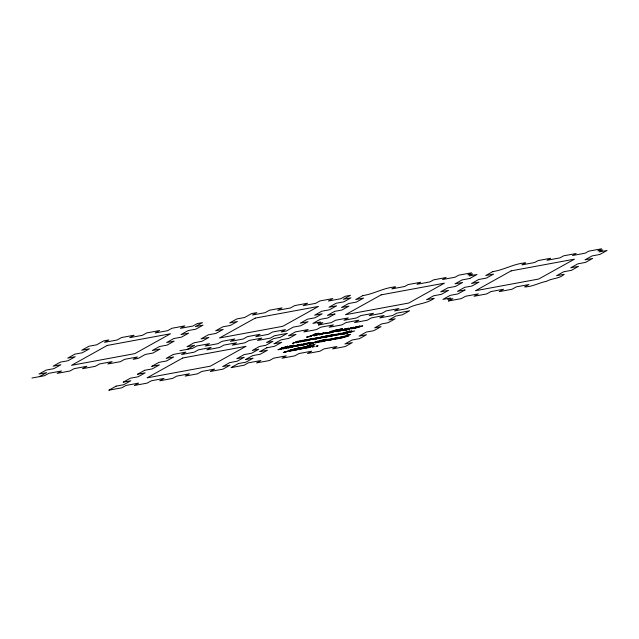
<?xml version="1.0" encoding="UTF-8"?>
<svg xmlns="http://www.w3.org/2000/svg" width="639" height="639" viewBox="0 0 639 639"><rect width="100%" height="100%" fill="white"/><g stroke="black" fill="none" stroke-linecap="round" stroke-linejoin="round"><path stroke-width="0.96" d="M278.133 349.701L279.163 349.613A6.893 1.022 -15.7 0 0 281.4 349.03L283.325 348.351M289.794 351.194L290.785 351.051A6.893 1.022 -15.7 0 0 293.021 350.468L294.946 349.797A4.321 0.639 -15.7 0 1 291.871 350.627L293.245 349.908A34.314 5.072 -15.7 0 1 295.913 348.926M315.474 342.8L316.505 342.712A6.893 1.022 -15.7 0 0 318.741 342.129L320.666 341.458M340.012 334.588L341.018 334.453M299.819 349.285L307.702 346.178M321.896 341.474L322.615 341.09M329.452 340.076L330.171 339.692M283.021 348.798L283.62 348.479A5.048 0.743 -15.7 0 1 284.107 348.287L284.363 348.191M317.759 341.234L314.947 342.448M352.041 331.194L349.613 332.288M298.245 344.844L297.67 345.116A13.946 2.061 -15.7 0 1 296.991 345.379L296.855 345.435M292.366 343.407L297.167 341.41M349.701 328.694L345.308 330.115M347.896 332.615L343.518 334.109L349.062 332.544A17.62 2.604 -15.7 0 0 354.389 331.01L354.174 330.97M309.004 342.935L306.017 343.974A7.652 1.134 -15.7 0 1 302.455 344.82L301.832 345.164L305.29 344.405M333.135 334.74L330.139 335.787A7.652 1.134 -15.7 0 1 326.569 336.633L325.954 336.977L329.412 336.226M302.135 344.141L301.56 344.413A10.631 1.574 -15.7 0 1 301.145 344.573L300.657 344.756M326.257 335.962L325.682 336.226A10.631 1.574 -15.7 0 1 325.259 336.394L325.035 336.473M331.961 332.064L330.051 332.727A6.893 1.022 -15.7 0 1 327.807 333.318L326.825 333.446M316.664 337.831L312.343 339.605M283.436 352.456L287.846 351.027A6.254 0.927 -15.7 0 1 288.341 350.667L292.031 349.525L289.227 350.787M309.164 344.117L313.565 342.688A6.254 0.927 -15.7 0 1 314.061 342.328L317.759 341.186M300.306 348.223L300.042 348.351A8.523 1.262 -15.7 0 1 299.1 348.71L297.63 349.261M346.338 335.387L346.458 335.307A4.569 0.671 -15.7 0 1 346.889 335.084M302.175 341.362L302.359 341.266A7.061 1.046 -15.7 0 1 303.245 340.914L304.531 340.435M296.328 349.781L296.616 349.645A4.928 0.727 -15.7 0 1 297.039 349.485L297.534 349.293M298.812 348.527L298.653 348.614A11.758 1.741 -15.7 0 1 297.502 349.062L297.215 349.174M339.325 333.766L339.301 333.774A7.94 1.174 -15.7 0 1 338.319 334.205M310.514 343.798L312.407 343.223A22.03 3.259 -15.7 0 1 313.158 343.023L313.158 343.023M346.642 329.804L348.535 329.229A22.03 3.259 -15.7 0 1 349.285 329.029L346.673 329.836M344.836 333.726L346.737 333.151A22.03 3.259 -15.7 0 1 347.488 332.951L344.9 333.75M39.482 376.635L46.647 372.649L39.019 374.055L46.12 370.101L53.836 368.679L60.913 364.741L53.101 366.179L60.33 362.153L68.022 360.731L75.234 356.722L67.726 358.104L74.827 354.15L82.351 352.76L89.42 348.822L81.72 350.244L88.869 346.266L96.609 344.836L103.686 340.899L108.806 339.948L104.54 342.328L117.129 340.004L121.53 337.544L134.102 335.227L129.733 337.656L142.433 335.315L146.73 332.919L159.558 330.555L155.189 332.983L167.634 330.683L172.003 328.254L184.831 325.882L180.39 328.358L192.834 326.058L197.267 323.59L202.475 322.631L195.358 326.593L202.994 325.179L195.83 329.173L188.13 330.595L180.997 334.572L188.641 333.159L181.508 337.128L173.8 338.55L166.691 342.512L174.223 341.122L167.035 345.124L159.446 346.522L152.33 350.491L160.062 349.062L152.913 353.047L145.285 354.453L138.184 358.407L133.176 359.334L137.409 356.977L124.597 359.342L120.412 361.666L107.863 363.982L112.097 361.626L99.548 363.942L95.235 366.347L82.551 368.687L86.848 366.299L74.164 368.639L69.859 371.035L57.175 373.376L61.48 370.979L48.86 373.312L44.554 375.708L31.95 378.024M109.069 390.062L116.114 386.132M123.271 382.154L130.324 378.232L138.016 376.802L145.165 372.825L137.673 374.206M137.601 374.222L144.646 370.3M151.802 366.323L158.855 362.393L166.547 360.963L173.696 356.985L166.204 358.367L173.225 354.461L185.877 352.121L181.596 354.509L194.144 352.193L198.441 349.805L211.142 347.456L206.876 349.829L219.568 347.488L223.834 345.108L236.574 342.76L232.276 345.148L244.945 342.808L249.234 340.419L261.838 338.095L257.557 340.475L270.209 338.135L274.49 335.755L287.326 333.382L280.178 337.368L273.692 338.566L266.559 342.536L272.941 341.354L265.864 345.3L259.482 346.474L252.381 350.428L258.755 349.253L251.574 353.255L244.066 354.637L236.813 358.679L244.218 357.305L237.165 361.235L229.76 362.601L222.668 366.546L230.04 365.188L222.891 369.166L210.311 371.491L214.608 369.094L201.764 371.467L197.539 373.823L185.222 376.099L189.376 373.783L176.676 376.131L172.554 378.424L159.75 380.788L163.991 378.432L151.427 380.748L147.186 383.112L134.334 385.485L138.575 383.12L126.035 385.437L121.785 387.801L108.822 390.197M187.451 349.309L194.615 345.324L186.987 346.729L194.088 342.776L201.812 341.354L208.881 337.416L201.069 338.854L208.298 334.828L215.99 333.406L223.203 329.389L215.694 330.778L222.795 326.825L230.32 325.435L237.388 321.497L229.689 322.919L236.837 318.941L244.577 317.511L251.654 313.565L256.774 312.623L252.509 314.995L265.097 312.671L269.506 310.219L282.071 307.902L277.709 310.33L290.402 307.982L294.699 305.594L307.527 303.221L303.158 305.658L315.602 303.357L319.971 300.929L332.799 298.557L328.358 301.033L340.803 298.732L345.236 296.264L350.444 295.298L343.327 299.268L350.963 297.854L343.798 301.848L336.098 303.269L328.965 307.239L336.609 305.825L329.476 309.803L321.768 311.225L314.66 315.187L322.192 313.797L315.003 317.799L307.415 319.196L300.298 323.158L308.038 321.729L300.881 325.714L293.253 327.128L286.152 331.082L281.144 332L285.377 329.644L272.565 332.008L268.38 334.341L255.832 336.657L260.065 334.301L247.517 336.617L243.203 339.021L230.519 341.362L234.817 338.966L222.132 341.314L217.835 343.702L205.143 346.05L209.448 343.654L196.828 345.987L192.523 348.383L179.918 350.699M231.342 367.473L238.395 363.551M245.552 359.573L252.597 355.643L260.297 354.222L267.437 350.236L259.945 351.626M259.873 351.642L266.926 347.72M274.083 343.734L281.128 339.812L288.828 338.382L295.969 334.405L288.477 335.787L295.498 331.881L308.158 329.54L303.876 331.929L316.425 329.612L320.714 327.216L333.422 324.876L329.157 327.248L341.841 324.908L346.106 322.527L358.846 320.179L354.557 322.567L367.217 320.227L371.507 317.839L384.111 315.506L379.838 317.895L392.49 315.554L396.763 313.174L409.599 310.802L402.45 314.787L395.972 315.978L388.839 319.955L395.214 318.773L388.137 322.719L381.763 323.893L374.662 327.847L381.028 326.673L373.847 330.667L366.339 332.056L359.086 336.09L366.498 334.724L359.445 338.654L352.033 340.02L344.948 343.966L352.313 342.608L345.172 346.586L332.584 348.91L336.881 346.514L324.045 348.886L319.819 351.242L307.503 353.511L311.656 351.202L298.956 353.551L294.827 355.843L282.023 358.207L286.272 355.843L273.708 358.167L269.458 360.532L256.606 362.904L260.848 360.54L248.307 362.856L244.066 365.22L231.094 367.617M362.848 295.585L355.731 299.539L363.551 298.093L356.37 302.095L348.606 303.525L341.482 307.495L348.982 306.113L341.945 310.027L334.612 311.385L327.408 315.394L335.004 313.989M334.844 314.037L327.791 317.966L320.139 319.38L312.918 323.398L320.514 322L317.703 323.566L322.823 322.615L318.526 325.011M407.171 308.629C415.566 303.485 426.093 304.276 434.193 298.301L426.564 299.707L433.617 295.777L441.357 294.347L448.498 290.378L440.694 291.815L447.835 287.846L455.487 286.432L462.628 282.454L454.968 283.868L462.061 279.922L469.801 278.492M469.833 278.476L477.014 274.482L469.194 275.928L472.732 273.955L467.868 274.85L471.526 272.821L458.698 275.185L455.064 277.206L442.547 279.523L446.11 277.534L433.593 279.85L429.895 281.911L417.019 284.283L420.646 282.262L408.129 284.579L404.631 286.52L391.875 288.876L395.445 286.895C383.863 287.638 374.254 293.868 363.016 295.561M492.877 271.567L485.768 275.529L493.588 274.083L486.407 278.077L478.643 279.515L471.518 283.476L479.01 282.095L471.981 286.016L464.641 287.366L457.444 291.376L465.04 289.97M464.88 290.018L457.828 293.948L450.168 295.362L442.947 299.387L450.551 297.982L447.731 299.547L452.859 298.605L448.554 301.001M350.204 328.334L353.886 327.2L351.41 328.366M348.407 332.256L352.089 331.122M313.086 343.055L311.465 343.638M311.984 338.574L313.917 338.335A2.923 0.431 -15.7 0 0 315.187 338.255L315.434 338.207A6.078 0.895 -15.7 0 0 317.056 337.799L316.848 337.975A4.273 0.631 -15.7 0 1 313.118 338.79M327.751 339.397L329.692 339.125A2.923 0.431 -15.7 0 0 330.954 339.069L331.202 339.021A6.078 0.895 -15.7 0 0 332.823 338.622L332.615 338.79A4.273 0.631 -15.7 0 1 328.885 339.613M335.307 337.999L337.224 337.791A2.923 0.431 -15.7 0 0 338.51 337.672L338.758 337.624A6.078 0.895 -15.7 0 0 340.387 337.224L340.172 337.4A4.273 0.631 -15.7 0 1 336.441 338.215M296.76 342.608L296.312 342.712M292.247 347.177L291.879 347.265M316.361 338.989L315.618 339.021A5.511 0.815 -15.7 0 1 315.882 338.926L316.68 338.622M305.418 340.555L304.683 341.026L305.754 340.978A4.928 0.727 -15.7 0 0 308.014 340.459L309.02 340.188A7.54 1.118 -15.7 0 0 313.206 338.766M321.185 341.37L320.451 341.841L321.521 341.793A4.928 0.727 -15.7 0 0 323.781 341.282L324.78 341.002A7.54 1.118 -15.7 0 0 328.973 339.589M328.742 339.98L328.007 340.443L329.077 340.403A4.928 0.727 -15.7 0 0 331.345 339.884L332.344 339.605A7.54 1.118 -15.7 0 0 336.537 338.191M308.525 347.656L308.549 347.76A2.963 0.439 -15.7 0 0 308.789 347.704L309.132 347.632M312.255 346.969L312.279 347.065A2.963 0.439 -15.7 0 0 312.511 347.017L312.727 346.977M307.359 343.359L306.033 343.574A5.503 0.815 -15.7 0 0 305.442 343.75A6.614 0.974 -15.7 0 0 303.166 344.525M309.116 347.424L310.139 347.129A3.554 0.527 -15.7 0 1 310.57 347.041L310.626 347.145A4.018 0.591 -15.7 0 1 310.203 347.312L309.204 347.616M312.854 346.729L313.869 346.442A3.554 0.527 -15.7 0 1 314.292 346.354L314.356 346.458A4.018 0.591 -15.7 0 1 313.925 346.626L312.926 346.929M298.325 341.282L298.461 341.13A6.166 0.911 -15.7 0 0 297.167 341.418M295.985 342.648L296.264 342.728M306.848 340.267L306.145 340.635L308.661 340.148A6.694 0.99 -15.7 0 0 311.664 339.085A3.602 0.535 -15.7 0 0 312.271 338.806L311.848 338.798A3.339 0.495 -15.7 0 0 311.512 338.846A4.513 0.663 -15.7 0 0 307 340.252M312.303 339.621L313.214 339.557M358.775 326.545L357.449 326.761A5.503 0.815 -15.7 0 0 356.858 326.936A6.614 0.974 -15.7 0 0 354.581 327.711M311.065 336.418L311.385 336.114A5.328 0.791 -15.7 0 0 311.177 336.154L309.899 336.402L317 333.742M319.524 333.782L318.422 333.901A3.179 0.471 -15.7 0 1 317.447 334.333L316.888 334.564M336.569 334.221L335.499 334.333A3.179 0.471 -15.7 0 1 334.493 334.772L334.021 334.972M316.537 346.058L317.591 345.755A3.554 0.527 -15.7 0 1 318.014 345.667L318.134 345.747A4.018 0.591 -15.7 0 1 317.655 345.939L317.655 345.939M321.928 333.806L324.173 332.743L316.792 334.868L318.733 334.093M307.367 345.955L306.688 346.314L307.639 346.194M311.936 345.108L311.257 345.467L312.207 345.348M338.335 334.205L337.919 334.373A17.74 2.62 -15.7 0 0 336.969 334.78L336.034 335.323L339.253 334.54A34.65 5.12 -15.7 0 0 343.662 333.127L344.469 332.863L341.314 333.766M315.011 335.587L315.131 335.531A7.045 1.038 -15.7 0 1 316.289 335.148L322.24 333.342A7.94 1.174 -15.7 0 1 321.273 333.766L320.874 333.933A17.74 2.62 -15.7 0 0 319.923 334.341L318.997 334.884L322.208 334.101A34.65 5.12 -15.7 0 0 326.617 332.687L327.424 332.424L324.269 333.326M332.048 336.026L332.176 335.978A7.045 1.038 -15.7 0 1 333.334 335.587L339.333 333.71M290.857 350.563L291.432 350.34A27.445 4.058 -15.7 0 1 293.868 349.437L294.795 349.102L294.02 349.245A4.297 0.639 -15.7 0 0 292.878 349.493A5.935 0.879 -15.7 0 1 294.124 349.086L299.276 347.704M336.346 334.309L335.946 334.469M341.09 333.973L341.673 333.742A27.445 4.058 -15.7 0 1 344.101 332.839L345.028 332.504L344.253 332.647A4.297 0.639 -15.7 0 0 343.111 332.895M293.748 343.095L294.723 342.752A31.766 4.697 -15.7 0 1 295.426 342.52L298.477 341.402M289.259 347.656L290.234 347.312A31.766 4.697 -15.7 0 1 290.937 347.081L295.825 345.579A6.789 1.006 -15.7 0 1 295.418 345.731L295.226 345.811M313.382 339.469L314.356 339.125A31.766 4.697 -15.7 0 1 315.059 338.894L322.368 336.625L321.721 336.961A13.946 2.061 -15.7 0 1 321.105 337.2L320.97 337.248M293.093 346.138L291.033 346.953L298.253 344.812M332.2 332.4L333.223 332.04A33.827 5 -15.7 0 1 333.973 331.793L339.493 330.107L338.071 330.762A11.71 1.733 -15.7 0 0 337.152 331.162L336.489 331.577L339.429 330.882A24.186 3.578 -15.7 0 0 344.629 329.245L344.333 329.229M335.603 334.612L333.838 335.307L341.218 333.183L338.974 334.245A6.382 0.943 -15.7 0 0 337.855 334.732L338.894 334.517A7.956 1.174 -15.7 0 0 339.716 334.269M296.895 341.849L295.514 342.392L297.942 341.577M316.808 334.596L313.973 335.874A3.642 0.535 -15.7 0 0 314.779 335.691M316.529 338.223L315.147 338.766L318.11 337.775M333.846 335.036L331.018 336.314A3.642 0.535 -15.7 0 0 331.825 336.13M317.16 342.001L316.577 342.232A3.091 0.455 -15.7 0 0 315.386 342.823M296.887 342.544L297.678 342.28A30.999 4.585 -15.7 0 1 298.373 342.057L304.452 340.18M292.398 347.105L293.189 346.841A30.999 4.585 -15.7 0 1 293.884 346.61L299.971 344.733M316.521 338.918L317.311 338.654A30.999 4.585 -15.7 0 1 317.998 338.43L324.085 336.553A4.377 0.647 -15.7 0 1 323.773 336.705L323.39 336.849M299.707 341.25L299.907 341.178A6.789 1.006 -15.7 0 0 300.282 341.026L298.565 341.49M301.344 340.875L301.472 340.827A13.946 2.061 -15.7 0 0 302.087 340.587L302.734 340.252L297.99 341.673M305.402 340.1L305.626 340.02A10.631 1.574 -15.7 0 0 306.049 339.852L306.64 339.541L303.733 340.236A19.873 2.939 -15.7 0 0 298.693 341.873M319.34 337.624L319.54 337.552A6.789 1.006 -15.7 0 0 319.915 337.4L318.198 337.863M297.518 342.073L298.916 341.546M293.029 346.634L294.435 346.106M317.104 338.462L318.549 337.919M317.575 345.963L316.513 346.274M344.677 336.306L347.592 335.211L346.402 335.427M350.292 334.437L343.742 336.897A13.291 1.965 -15.7 0 0 341.961 337.592L341.593 337.815L343.614 337.288A27.173 4.018 -15.7 0 0 348.734 335.723L348.982 335.755A25.296 3.738 -15.7 0 1 342.983 337.608L339.525 338.414L340.507 337.895A11.598 1.717 -15.7 0 1 341.945 337.336A13.611 2.013 -15.7 0 1 337.384 338.766L335.195 339.237M303.757 340.467L304.14 340.323A4.377 0.647 -15.7 0 0 304.476 340.196M337.416 330.451L342.416 328.574A8.283 1.222 -15.7 0 1 340.052 329.093L333.047 331.833M299.276 345.028L299.651 344.884A4.377 0.647 -15.7 0 0 299.987 344.756M300.042 344.988L298.748 345.475A7.061 1.046 -15.7 0 0 297.862 345.827L300.346 345.204M324.157 336.809L322.871 337.288A7.061 1.046 -15.7 0 0 321.984 337.64L328.765 335.755L319.819 338.319L320.594 337.903A10.967 1.621 -15.7 0 1 321.705 337.48L323.094 336.953M295.985 349.629L295.729 349.725A5.048 0.743 -15.7 0 0 295.242 349.916L294.659 350.22L298.397 349.429A29.682 4.385 -15.7 0 0 304.236 347.6L303.996 347.568A30.041 4.441 -15.7 0 1 298.709 349.213L296.36 349.813M312.271 345.332L304.404 348.423L307.886 347.672A30.712 4.537 -15.7 0 0 313.493 345.883L310.498 346.745M297.047 342.248L296.248 342.552A5.511 0.815 -15.7 0 0 295.985 342.648M284.435 348.159L285.889 347.616A11.758 1.741 -15.7 0 0 286.983 347.193L287.973 346.873A3.826 0.567 -15.7 0 1 288.572 346.745L288.485 346.881A8.523 1.262 -15.7 0 1 287.478 347.273L287.278 347.344M292.311 346.905L291.759 347.105A5.511 0.815 -15.7 0 0 291.496 347.209L291.775 347.289M296.065 349.605L296.887 349.293M298.677 341.873L300.338 341.25M303.469 340.579L302.063 341.106A10.967 1.621 -15.7 0 0 300.953 341.53L300.21 341.953L309.132 339.381L302.199 341.378M285.913 347.856L285.481 348.015A4.928 0.727 -15.7 0 0 284.994 348.207L287.079 347.768A30.041 4.441 -15.7 0 0 292.358 346.13L292.686 345.971A6.166 0.911 -15.7 0 1 293.94 345.691L294.092 345.691M286.008 347.816L287.175 347.384M295.849 345.811L294.188 346.426A19.873 2.939 -15.7 0 1 299.244 344.788L302.151 344.101M298.98 345.14L297.574 345.659A10.967 1.621 -15.7 0 0 296.464 346.09L295.721 346.514L301.312 344.9M319.963 337.632L318.31 338.247A19.873 2.939 -15.7 0 1 323.358 336.601L326.273 335.914M332.911 331.881L331.561 332.384A15.927 2.356 -15.7 0 0 331.234 332.504L330.714 332.735L332.024 332.496M334.924 331.361L337.296 330.491M335.068 331.306L341.41 329.548L340.851 329.892A9.098 1.342 -15.7 0 1 340.052 330.235L338.358 330.986L339.365 330.754A24.298 3.594 -15.7 0 0 343.486 329.492L343.766 329.412M301.664 344.916L304.651 343.942L301.009 345.124M305.929 347.584L308.949 346.729A30.712 4.537 -15.7 0 1 303.333 348.527L299.883 349.341M341.937 337.24L343.55 336.729M323.989 333.414L323.725 333.494A32.206 4.761 -15.7 0 1 323.046 333.71L322.671 333.83A7.956 1.174 -15.7 0 1 321.848 334.077L320.882 334.325M341.034 333.854L340.771 333.933A32.206 4.761 -15.7 0 1 340.084 334.149L339.716 334.269M340.859 337.584L337.12 338.654L337.664 338.351A7.396 1.094 -15.7 0 1 340.595 337.288L342.408 336.801M304.755 347.959L303.892 348.223A6.502 0.958 -15.7 0 1 303.006 348.487L301.959 348.614A6.134 0.911 -15.7 0 1 302.662 348.335L310.466 345.379A4.185 0.615 -15.7 0 1 307.239 346.003M309.324 347.113L308.461 347.384A6.502 0.958 -15.7 0 1 307.575 347.64L306.528 347.768A6.134 0.911 -15.7 0 1 307.231 347.488L315.035 344.533A4.185 0.615 -15.7 0 1 311.808 345.156M319.851 340.747L324.995 339.365M352.025 328.198L352.169 328.158A15.096 2.229 -15.7 0 0 354.27 327.567M350.228 332.12L350.372 332.08A15.096 2.229 -15.7 0 0 352.464 331.481M290.17 350.531L290.314 350.491A15.096 2.229 -15.7 0 0 292.414 349.892M315.594 342.272L316.041 342.153A15.096 2.229 -15.7 0 0 318.134 341.553M293.509 343.207L292.39 343.423M289.028 347.76L287.933 347.983L292.638 346.154A29.682 4.385 -15.7 0 1 286.783 347.999L283.085 348.854M311.249 343.806L309.204 344.181M316.688 337.807L316.8 337.783A6.166 0.911 -15.7 0 1 318.054 337.504L318.206 337.504M298.876 348.479L299.595 348.319A3.826 0.567 -15.7 0 1 300.194 348.191L300.314 348.191M316.385 346.298L316.233 346.33A2.963 0.439 -15.7 0 1 316.001 346.378L315.85 346.402M307.702 337.057L309.635 336.657A5.368 0.791 -15.7 0 1 311.097 336.402M307.535 337.096L306.464 337.176A4.241 0.623 -15.7 0 1 306.952 336.953L307.655 336.873A4.441 0.655 -15.7 0 0 307.958 336.817L315.53 334.045A6.749 0.998 -15.7 0 1 314.468 334.253L315.123 333.957A7.412 1.094 -15.7 0 0 315.954 333.782L317.815 333.382A9.385 1.39 -15.7 0 1 318.853 333.167L318.781 333.422A3.203 0.471 -15.7 0 0 318.142 333.51A8.123 1.198 -15.7 0 0 317.759 333.59L317.248 333.694M311.808 338.654L311.656 338.678A5.431 0.799 -15.7 0 0 305.514 340.539M327.575 339.469L327.424 339.501A5.431 0.799 -15.7 0 0 321.281 341.362M336.306 329.964L331.162 331.337A5.935 0.879 -15.7 0 0 329.916 331.745A4.297 0.639 -15.7 0 1 331.05 331.497L331.825 331.353L330.89 331.689A27.445 4.058 -15.7 0 0 328.454 332.592L327.887 332.823A3.091 0.455 -15.7 0 0 326.697 333.414M287.654 346.266L282.51 347.64A5.935 0.879 -15.7 0 0 281.264 348.047A4.297 0.639 -15.7 0 1 282.398 347.8L283.173 347.664L282.238 347.991A27.445 4.058 -15.7 0 0 279.802 348.894L279.235 349.126A3.091 0.455 -15.7 0 0 278.045 349.717M493.052 271.551C504.283 269.85 513.892 263.627 525.474 262.877L521.911 264.865L534.667 262.509L538.166 260.56L550.682 258.252L547.048 260.273L559.924 257.892L563.622 255.832L576.146 253.523L572.584 255.504L585.1 253.196L588.727 251.175L601.563 248.803L597.904 250.839L602.761 249.937L599.23 251.91L607.05 250.464L599.861 254.466L592.097 255.904L585.005 259.857L592.657 258.444L585.516 262.413L577.864 263.827L570.731 267.805L578.527 266.359L571.394 270.337L563.654 271.767L556.593 275.697L564.221 274.283C559.181 278.979 552.128 278.069 546.561 281.288C539.076 282.71 532.551 286.815 524.595 286.943L528.916 284.531L516.312 286.863L511.991 289.267L499.251 291.624L503.5 289.251L490.896 291.584L486.678 293.932L474.074 296.256L478.323 293.892L465.591 296.24L461.334 298.613L448.594 300.961M318.557 324.979L331.306 322.623L335.555 320.259L348.287 317.902L344.038 320.275L356.65 317.942L360.859 315.594L373.472 313.27L369.222 315.634L381.954 313.286L386.276 310.873L398.888 308.549L394.559 310.953L407.107 308.637M333.119 331.114L337.264 330.299A3.81 0.559 -15.7 0 0 338.358 329.916A4.289 0.631 -15.7 0 1 336.889 330.243L334.325 330.683A17.477 2.58 -15.7 0 1 336.649 329.9L336.37 329.948M151.882 366.307L159.375 364.917L152.226 368.903L144.534 370.316M274.155 343.718L281.647 342.336L274.506 346.314L266.806 347.736M346.322 332.264L350.412 331.465A3.81 0.559 -15.7 0 0 351.57 331.066A4.289 0.631 -15.7 0 1 350.1 331.393L347.536 331.833A17.477 2.58 -15.7 0 1 349.852 331.05L344.365 332.488A5.935 0.879 -15.7 0 0 343.127 332.895M284.467 347.424L288.612 346.602A3.81 0.559 -15.7 0 0 289.707 346.218A4.289 0.631 -15.7 0 1 288.237 346.546L285.673 346.993A17.477 2.58 -15.7 0 1 287.997 346.202L287.734 346.25M321.808 340.523L325.954 339.708A3.81 0.559 -15.7 0 0 327.056 339.325A4.289 0.631 -15.7 0 1 325.586 339.652L323.022 340.092A17.477 2.58 -15.7 0 1 325.339 339.309L325.347 339.309M296.089 348.862L300.234 348.047A3.81 0.559 -15.7 0 0 301.328 347.664A4.289 0.631 -15.7 0 1 299.859 347.991L297.295 348.431A17.477 2.58 -15.7 0 1 299.619 347.648L299.34 347.696M123.351 382.138L130.843 380.756L123.694 384.734L116.002 386.156M245.624 359.557L253.116 358.175L245.975 362.153L238.275 363.575M359.573 326.138L360.436 326.106L357.433 327.16A7.652 1.134 -15.7 0 1 353.87 328.007L353.247 328.35L356.706 327.591A21.902 3.235 -15.7 0 0 362.465 325.85L362.768 325.874A19.721 2.915 -15.7 0 1 356.258 327.855L351.538 328.813L352.432 328.286A7.085 1.046 -15.7 0 1 356.282 326.96A5.567 0.823 -15.7 0 1 359.597 326.122M308.158 342.951L309.012 342.871M342.145 334.005L343.486 333.31A34.314 5.072 -15.7 0 1 346.146 332.328M335.203 338.215L335.124 338.231A3.339 0.495 -15.7 0 0 334.836 338.271A4.513 0.663 -15.7 0 0 330.323 339.676M327.639 339.613L327.591 339.621A3.339 0.495 -15.7 0 0 327.272 339.668A4.513 0.663 -15.7 0 0 322.759 341.074M310.546 343.822L314.731 342.616A17.62 2.604 -15.7 0 0 320.067 341.074L319.843 341.042M333.127 334.684L332.272 334.764A5.567 0.823 -15.7 0 0 328.989 335.587A7.085 1.046 -15.7 0 0 325.107 336.921L324.237 337.44L328.957 336.481A19.721 2.915 -15.7 0 0 335.459 334.509L335.179 334.485A21.902 3.235 -15.7 0 1 329.412 336.234M283.46 352.512L289.012 350.955A17.62 2.604 -15.7 0 0 294.339 349.413L294.116 349.381M329.516 340.14L331.984 339.573A6.694 0.99 -15.7 0 0 334.996 338.51A3.602 0.535 -15.7 0 0 335.603 338.231L335.259 338.231M321.936 341.53L324.42 340.97A6.694 0.99 -15.7 0 0 327.432 339.9A3.602 0.535 -15.7 0 0 328.039 339.628M355.971 327.048L356.195 327.088A17.62 2.604 -15.7 0 1 350.859 328.622L345.3 330.179M305.202 346.602A11.79 1.741 -15.7 0 1 302.103 347.432L301.856 347.464A3.562 0.527 -15.7 0 0 300.985 347.784L301.672 347.696A13.619 2.013 -15.7 0 0 303.014 347.32A5.447 0.807 -15.7 0 0 305.202 346.61M289.667 351.162A3.091 0.455 -15.7 0 1 290.897 350.563M342.448 336.785A3.171 0.471 -15.7 0 1 343.494 336.745M335.1 339.181A2.979 0.439 -15.7 0 1 336.106 338.694A8.523 1.262 -15.7 0 1 340.1 337.296L342.272 336.689A3.315 0.487 -15.7 0 1 344.717 336.29M350.292 334.397A5.607 0.831 -15.7 0 1 346.745 335.156M328.837 339.964A5.431 0.799 -15.7 0 1 334.932 338.119M320.626 341.418A4.321 0.639 -15.7 0 1 317.599 342.288L318.973 341.569A34.314 5.072 -15.7 0 1 321.633 340.587M317.152 342.001A27.445 4.058 -15.7 0 1 319.588 341.098L320.514 340.763L319.74 340.906A4.297 0.639 -15.7 0 0 318.597 341.154A5.935 0.879 -15.7 0 1 319.843 340.747M307.391 343.359A3.962 0.583 -15.7 0 1 303.277 344.469M305.298 344.413A21.902 3.235 -15.7 0 0 311.049 342.664L311.353 342.696A19.721 2.915 -15.7 0 1 304.843 344.669L300.154 345.651L301.017 345.1A7.085 1.046 -15.7 0 1 304.867 343.774A5.567 0.823 -15.7 0 1 308.182 342.935M283.277 348.319A4.321 0.639 -15.7 0 1 280.249 349.19L281.623 348.463A34.314 5.072 -15.7 0 1 284.291 347.488M347.912 332.615A6.254 0.927 -15.7 0 1 348.391 332.256M342.113 334.029A4.321 0.639 -15.7 0 0 345.14 333.159L343.263 333.877A6.893 1.022 -15.7 0 1 341.01 334.461M339.9 334.564A3.091 0.455 -15.7 0 1 341.138 333.965M327.4 336.29A3.962 0.583 -15.7 0 0 331.505 335.171L330.155 335.387A5.503 0.815 -15.7 0 0 329.556 335.563A6.614 0.974 -15.7 0 0 327.288 336.338M358.806 326.545A3.962 0.583 -15.7 0 1 354.701 327.655M349.709 328.694A6.254 0.927 -15.7 0 1 350.196 328.334M343.247 329.772A3.962 0.583 -15.7 0 0 347.352 328.662L346.003 328.877A5.503 0.815 -15.7 0 0 345.403 329.053A6.614 0.974 -15.7 0 0 343.135 329.828M331.929 332.016A4.321 0.639 -15.7 0 1 328.901 332.887L330.275 332.16A34.314 5.072 -15.7 0 1 332.943 331.186M320.81 334.293A6.382 0.943 -15.7 0 1 321.96 333.798M340.084 330.89L344.804 329.964A19.721 2.915 -15.7 0 0 351.306 327.991L351.027 327.975A21.902 3.235 -15.7 0 1 345.26 329.716L341.801 330.467L342.432 330.107A7.652 1.134 -15.7 0 0 345.979 329.269L348.982 328.222L348.119 328.254A5.567 0.823 -15.7 0 0 344.836 329.069A7.085 1.046 -15.7 0 0 340.954 330.403L340.1 330.874M289.227 346.41L290.05 346.25A13.619 2.013 -15.7 0 0 291.392 345.883A5.447 0.807 -15.7 0 0 293.581 345.172A11.79 1.741 -15.7 0 1 290.473 345.995L290.234 346.018A3.562 0.527 -15.7 0 0 289.363 346.346L289.227 346.41M284.802 352.121L287.438 351.362A22.03 3.259 -15.7 0 0 286.687 351.554L284.834 352.113M107.224 345.451L71.552 365.316L134.813 353.631L170.493 333.766L107.224 345.451M182.754 357.992L147.082 377.857L210.343 366.171L246.023 346.306L182.754 357.992M255.201 318.118L219.52 337.983L282.781 326.305L318.462 306.432L255.201 318.118M381.148 294.859L345.467 314.723L408.736 303.038L444.409 283.173L381.148 294.859M511.176 270.848L475.504 290.713L538.765 279.027L574.445 259.162L511.176 270.848"/></g></svg>
